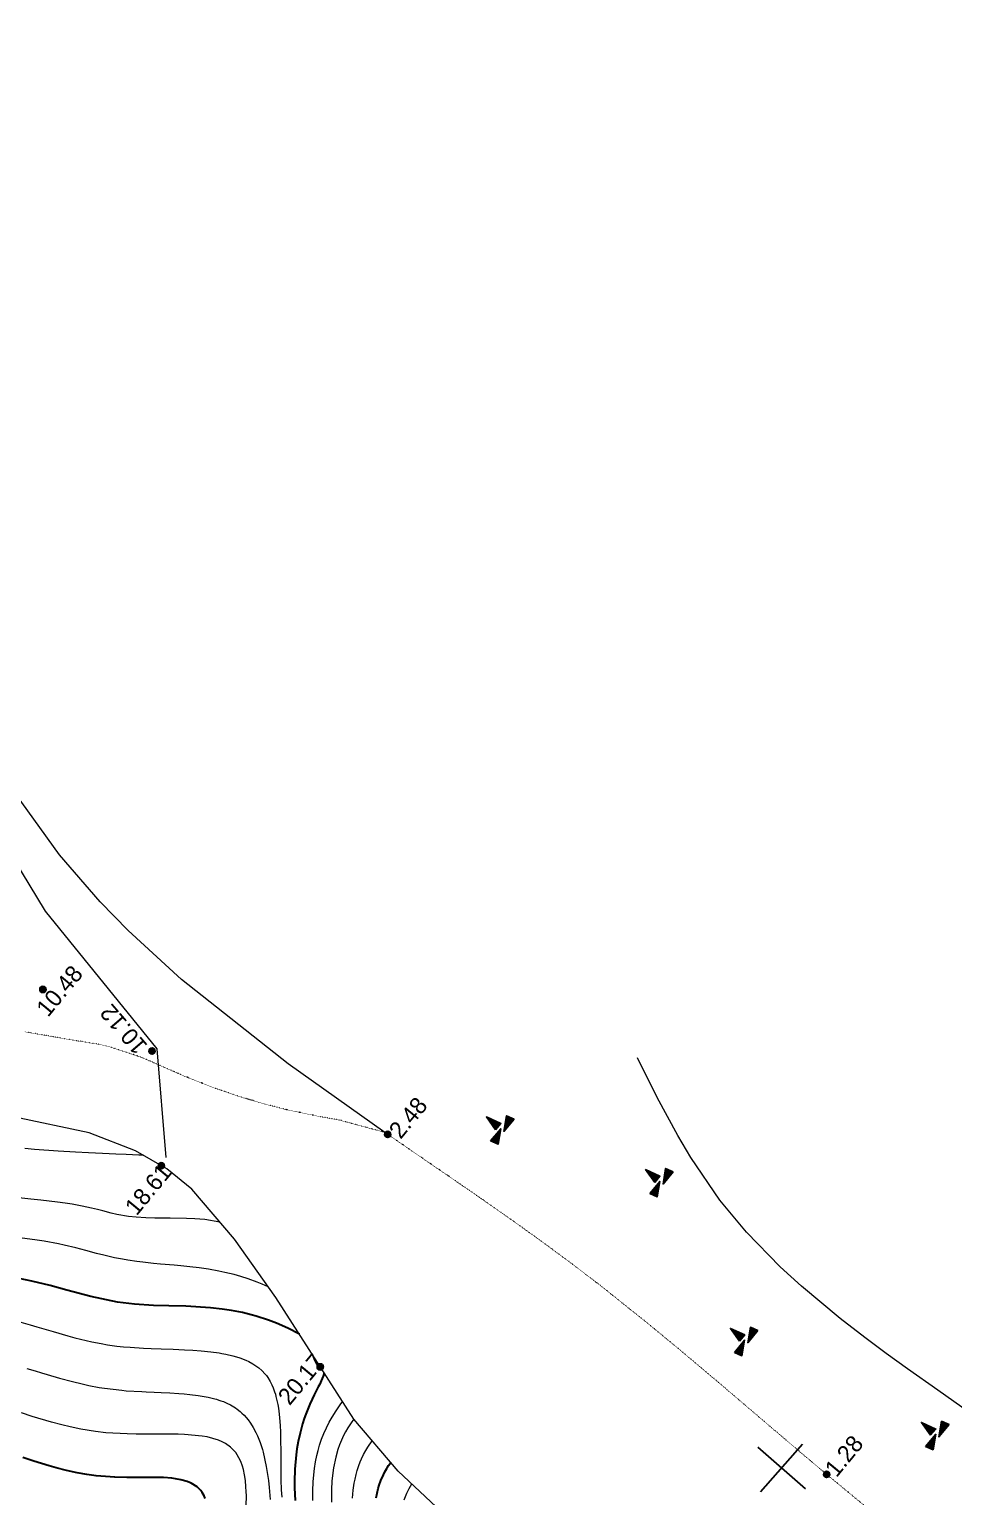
# Model space of a CAD drawing. Header units: millimetres. Extents: x -2893842 to -949497, y -1203244 to 262218.
# Drawn here: x -2034224 to -1990453, y -118795 to -49306 of the extents above; entities that cross this region are included whole.
import ezdxf

# ---------------------------------------------------------------- set-up
doc = ezdxf.new("R2010")
doc.units = ezdxf.units.MM
doc.linetypes.add('g5_366', pattern=[0.85, 0.1, -0.75])
doc.layers.get('0').update_dxf_attribs({"lineweight": 5})
for name, color, linetype in [('!!!_ Размеры', 7, 'Continuous'), ('02_сетка', 253, 'Continuous'), ('10_Границы покрытий и угодий', 253, 'Continuous'), ('12_Рельеф', 253, 'Continuous'), ('14_Ограждения', 253, 'Continuous'), ('19_Горизонтали', 253, 'Continuous'), ('61_Отметки высоты поверхности', 253, 'Continuous')]:
    doc.layers.add(name, color=color, linetype=linetype)
doc.styles.add('LIKE17', font='d431.shx')
doc.linetypes.add('g5_332', pattern='A,0.001,[18,GUGK_2005.shx,S=10,R=180,X=0,Y=0],0.5', length=0.501)
doc.linetypes.add('g5_476_2b', pattern='A,2.75,-0.25,[27,GUGK_2005.shx,S=1,R=0,X=0,Y=0],-0.25,2.75', length=6)

# ---------------------------------------------------------------- blocks, each defined once
blk = doc.blocks.new('g5_330')
blk.add_hatch(color=0).paths.add_polyline_path([(-0.15, 0, 1), (0.15, 0, 1)])
at = {"color": 0}
blk.add_circle((0, 0), 0.15, dxfattribs=at)
blk = doc.blocks.new('g5_348b')
for points in [[(-0.194, 0.15), (0.194, 0.15), (0, 0.874)], [(-0.75, 0), (-0.649, -0.375), (0, 0)], [(0.75, -0.2), (0.649, 0.175), (0, -0.2)]]:
    blk.add_hatch(color=0).paths.add_polyline_path(points)
at = {"color": 0}
for points in [[(-0.194, 0.15), (0.194, 0.15), (0, 0.874)], [(-0.75, 0), (-0.649, -0.375), (0, 0)], [(0.75, -0.2), (0.649, 0.175), (0, -0.2)]]:
    blk.add_lwpolyline(points, close=True, dxfattribs=at)
blk = doc.blocks.new('Топо_07.04.17')
at = {"layer": '02_сетка', "linetype": 'Continuous'}
for p, q in [((-71739, 2411), (-69517, 4428)), ((-69620, 2309), (-71636, 4530))]:
    blk.add_line(p, q, dxfattribs=at)
at = {"layer": '10_Границы покрытий и угодий', "linetype": 'g5_366', "lineweight": 20}
for points in [[(-87501, 21331), (-89607, 22163), (-90502, 22428), (-92004, 22925), (-92832, 23236), (-94032, 23737), (-95312, 24341), (-96659, 25060), (-98591, 26181), (-100074, 26861), (-100438, 26986), (-101992, 27424), (-103911, 27987)], [(-66606, 875), (-68543, 2883), (-70338, 4788), (-73020, 7658), (-74878, 9623), (-76088, 10877), (-78089, 12887), (-79313, 14067), (-80621, 15285), (-81812, 16363), (-83204, 17598), (-84476, 18708), (-86224, 20223), (-87501, 21331)]]:
    blk.add_lwpolyline(points, dxfattribs=at)
at = {"layer": '10_Границы покрытий и угодий', "linetype": 'Continuous', "lineweight": 20}
blk.add_lwpolyline([(-56154, -19), (-58029, 1849), (-61130, 4708), (-62862, 6247), (-64169, 7416), (-65091, 8256), (-66010, 9115), (-67072, 10146), (-68722, 11873), (-69614, 12895), (-71022, 14710), (-72097, 16351), (-73242, 18510), (-73741, 19617), (-74509, 21525), (-75219, 23492)], dxfattribs=at)
at = {"layer": '12_Рельеф', "linetype": 'g5_332', "lineweight": 20}
for points in [[(-86397, 2631), (-88688, 5313), (-90502, 7996), (-93509, 14145), (-95156, 17106), (-96884, 19682), (-97957, 20778), (-99329, 21796), (-101418, 22885), (-104890, 24046), (-108758, 25082), (-110682, 25884), (-111518, 26333), (-112805, 27139), (-114791, 28625), (-117324, 30823), (-123455, 36072), (-128377, 40027), (-131835, 43196), (-135930, 47847), (-139897, 53315), (-143496, 58430), (-152834, 71841)], [(-87501, 21331), (-91692, 25070), (-96252, 29604), (-98509, 32209), (-99673, 33708), (-101339, 36128), (-103366, 39753), (-104935, 43251), (-106804, 48283), (-108434, 53354), (-110472, 60206)]]:
    blk.add_lwpolyline(points, dxfattribs=at)
at = {"layer": '14_Ограждения', "linetype": 'g5_476_2b', "lineweight": 20}
blk.add_lwpolyline([(-163251, 89607), (-134974, 58769), (-133121, 48577), (-122028, 54003), (-115807, 57433), (-107568, 44898), (-104414, 38094), (-102311, 33557), (-97794, 26479), (-97936, 21318)], dxfattribs=at)
at = {"layer": '19_Горизонтали', "linetype": 'Continuous', "lineweight": 20}
for points in [[(-105612, 12137), (-105234, 11972), (-104947, 11848), (-104687, 11736), (-104121, 11500), (-103531, 11269), (-103093, 11110), (-102782, 11005), (-102312, 10860), (-102053, 10787), (-101251, 10598), (-101050, 10558), (-100319, 10430), (-100127, 10399), (-99742, 10339), (-99413, 10288), (-99011, 10223), (-98585, 10148), (-98339, 10101), (-98076, 10045), (-97684, 9950), (-97413, 9874), (-97231, 9816), (-96933, 9706), (-96843, 9669), (-96740, 9624), (-96650, 9581), (-96534, 9522), (-96446, 9474), (-96385, 9438), (-96225, 9336), (-96152, 9283), (-96068, 9219), (-95998, 9161), (-95927, 9098), (-95799, 8969), (-95724, 8885), (-95632, 8771), (-95552, 8659), (-95472, 8536), (-95375, 8366), (-95271, 8149), (-95172, 7899), (-95116, 7730), (-95027, 7397), (-94960, 7065), (-94938, 6931), (-94865, 6240), (-94850, 5949), (-94842, 5576), (-94843, 5236), (-94859, 4661)], [(-105641, 14345), (-105225, 14175), (-104911, 14043), (-104176, 13729), (-103513, 13453), (-103181, 13322), (-102412, 13043), (-101975, 12904), (-101690, 12822), (-101250, 12709), (-100945, 12641), (-100636, 12578), (-100004, 12466), (-99657, 12411), (-99181, 12338), (-98619, 12254), (-98088, 12171), (-97697, 12105), (-97317, 12033), (-96857, 11933), (-96484, 11837), (-96354, 11799), (-96169, 11741), (-95855, 11630), (-95682, 11559), (-95527, 11489), (-95259, 11348), (-95129, 11269), (-94953, 11147), (-94816, 11037), (-94696, 10925), (-94570, 10790), (-94425, 10599), (-94373, 10516), (-94318, 10418), (-94228, 10225), (-94163, 10049), (-94120, 9904), (-94076, 9718), (-94053, 9597), (-94035, 9486), (-93995, 9103), (-93991, 9026), (-93983, 8796), (-93984, 8465), (-93999, 8091), (-94019, 7787), (-94059, 7329), (-94099, 6948), (-94137, 6600), (-94169, 6307), (-94208, 5940), (-94247, 5534), (-94283, 5066), (-94303, 4720)], [(-93812, 14690), (-94082, 14846), (-94311, 14969), (-94718, 15171), (-95052, 15320), (-95352, 15442), (-95777, 15598), (-96057, 15690), (-96531, 15831), (-96970, 15946), (-97391, 16046), (-97815, 16138), (-98133, 16205), (-98767, 16334), (-99084, 16400), (-99583, 16510), (-99861, 16577), (-100283, 16688), (-100531, 16760), (-100898, 16877), (-101082, 16940), (-101383, 17049), (-101710, 17173), (-102201, 17365), (-102666, 17544), (-103198, 17739), (-103456, 17827), (-104111, 18027), (-104539, 18144), (-105128, 18294)], [(-96013, 4519), (-95959, 4970), (-95941, 5177), (-95929, 5393), (-95924, 5699), (-95934, 5960), (-95960, 6222), (-95987, 6379), (-96042, 6609), (-96106, 6800), (-96175, 6954), (-96231, 7058), (-96449, 7350), (-96449, 7350), (-96664, 7541), (-96817, 7646), (-96973, 7734), (-97497, 7949), (-97718, 8015), (-98547, 8190), (-98841, 8235), (-99360, 8301), (-99854, 8356), (-100812, 8462), (-101237, 8516), (-102228, 8686), (-102708, 8798), (-103390, 8990), (-103882, 9152), (-104265, 9290), (-104740, 9475), (-105620, 9852), (-106104, 10072)], [(-95752, 17995), (-96435, 18185), (-96913, 18279), (-97292, 18340), (-98065, 18441), (-98776, 18529), (-99208, 18590), (-99664, 18671), (-100018, 18750), (-100556, 18906), (-100812, 18996), (-101187, 19138), (-101443, 19237), (-101706, 19334), (-102140, 19480), (-102600, 19618), (-102930, 19708), (-103285, 19799), (-103663, 19890), (-104057, 19981), (-104518, 20086), (-105207, 20244)], [(-98988, 21543), (-99201, 21578), (-99786, 21672), (-100272, 21749), (-100908, 21851), (-101561, 21956), (-102171, 22058), (-102971, 22196), (-104078, 22403), (-104525, 22494)], [(-92849, 4395), (-92806, 4841), (-92743, 5275), (-92680, 5602), (-92611, 5892), (-92524, 6206), (-92433, 6483), (-92343, 6726), (-92245, 6961), (-92120, 7226), (-91978, 7495), (-91830, 7744), (-91663, 7998), (-91509, 8210), (-91286, 8487), (-91103, 8701), (-90940, 8891)], [(-90502, 7996), (-90607, 7881), (-90822, 7623), (-90822, 7623), (-90952, 7448), (-91063, 7283), (-91183, 7085), (-91301, 6869), (-91404, 6658), (-91550, 6309), (-91713, 5814), (-91852, 5225), (-91922, 4791), (-91955, 4519), (-91981, 4217)], [(-90974, 4296), (-90899, 4667), (-90814, 4992), (-90756, 5178), (-90680, 5392), (-90605, 5576), (-90506, 5794), (-90422, 5958), (-90348, 6091), (-90231, 6281), (-90104, 6463), (-89987, 6616), (-89751, 6886)], [(-88563, 3935), (-88483, 4088), (-88402, 4231), (-88342, 4329), (-88266, 4443), (-88118, 4646)]]:
    blk.add_lwpolyline(points, dxfattribs=at)
at = {"layer": '19_Горизонтали', "linetype": 'Continuous', "lineweight": 30}
for points in [[(-92600, 12287), (-93111, 12641), (-93621, 12938), (-93979, 13121), (-94535, 13373), (-94762, 13464), (-95157, 13609), (-95666, 13770), (-96095, 13886), (-96649, 14012), (-97789, 14210), (-98592, 14322), (-99315, 14425), (-100197, 14577), (-100986, 14764), (-100986, 14764), (-102217, 15176), (-102217, 15176), (-103308, 15610), (-104074, 15916), (-104910, 16222), (-105487, 16406)], [(-97908, 5067), (-97950, 5195), (-98018, 5353), (-98081, 5463), (-98157, 5570), (-98227, 5650), (-98496, 5864), (-98669, 5959), (-98957, 6076), (-99208, 6151), (-99378, 6193), (-99756, 6266), (-100059, 6311), (-100677, 6384), (-101491, 6471), (-102043, 6544), (-102043, 6544), (-102922, 6714), (-103346, 6821), (-103796, 6953), (-104291, 7119), (-104760, 7295), (-105085, 7427), (-105774, 7730), (-106270, 7964)], [(-91645, 10334), (-91705, 10196), (-91826, 9973), (-91909, 9839), (-91996, 9708), (-92069, 9599), (-92233, 9356), (-92350, 9172), (-92489, 8939), (-92730, 8490), (-92823, 8297), (-92929, 8060), (-93100, 7632), (-93229, 7254), (-93330, 6913), (-93403, 6629), (-93539, 5963), (-93621, 5384), (-93650, 5095), (-93688, 4485)], [(-89869, 4178), (-89798, 4392), (-89715, 4606), (-89646, 4763), (-89546, 4968), (-89399, 5223), (-89310, 5358), (-89200, 5511), (-89105, 5631), (-88992, 5763)]]:
    blk.add_lwpolyline(points, dxfattribs=at)
at = {"layer": '12_Рельеф', "linetype": 'Continuous', "lineweight": 20, "xscale": 999.9999999999995, "yscale": 999.9999999999995, "zscale": 999.9999999999995, "rotation": 43.98139083737546}
for p in [(-82033, 20886, -67200), (-74829, 17560, -67200), (-71686, 9636, -67200), (-63195, 4190, -67200)]:
    blk.add_blockref('g5_348b', p, dxfattribs=at)
at = {"layer": '61_Отметки высоты поверхности', "linetype": 'Continuous', "lineweight": 20, "xscale": 999.9999999999995, "yscale": 999.9999999999995, "zscale": 999.9999999999995, "rotation": 43.98139083737546}
for p in [(-102832, 29884, -67200), (-98025, 26402, -67200), (-98200, 20958, -67200), (-87379, 21224, -67200), (-91797, 10644, -67200), (-68543, 2883, -67200)]:
    blk.add_blockref('g5_330', p, dxfattribs=at)
at = {"layer": '61_Отметки высоты поверхности', "linetype": 'Continuous', "lineweight": 15, "style": 'LIKE17'}
for s, rotation, p in [('10.48', 43.98139, (-102743, 28514, -67200)), ('10.12', 124.19484, (-98165, 26686, -67200)), ('2.48', 43.98139, (-86803, 20891, -67200)), ('18.61', 43.98139, (-99634, 18698, -67200)), ('20.17', 43.98139, (-93449, 8951, -67200)), ('1.28', 43.98139, (-68097, 2648, -67200))]:
    blk.add_text(s, height=800, rotation=rotation, dxfattribs=at).set_placement(p)

msp = doc.modelspace()

# ---------------------------------------------------------------- block references
at = {"layer": '!!!_ Размеры', "color": 1, "lineweight": 0, "rotation": 6.471407436947433}
msp.add_blockref('Топо_07.04.17', (-1928038.79367, -112877.83782), dxfattribs=at)

doc.saveas('drawing.dxf')
